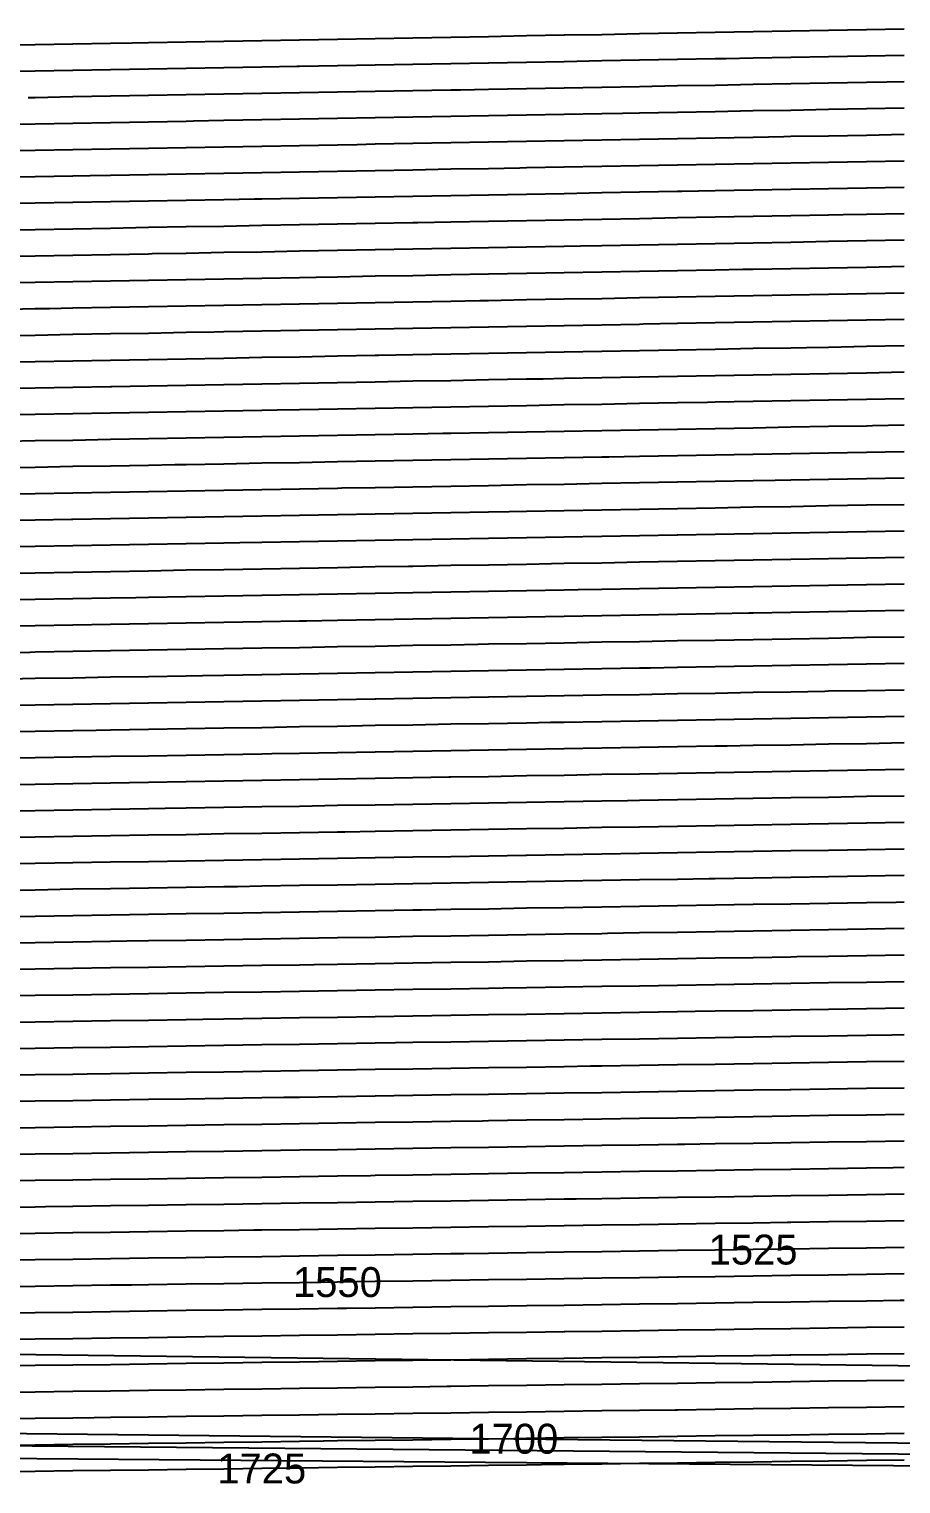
# Model space of a CAD drawing. Header units: metres. Extents: x 228 to 3387, y 31 to 162.
# Drawn here: x 1204.5 to 1277.4, y 32.4 to 154 of the extents above; entities that cross this region are included whole.
import ezdxf
from ezdxf.enums import TextEntityAlignment as Align

# ---------------------------------------------------------------- set-up
doc = ezdxf.new("R2010")
doc.units = ezdxf.units.M
for name, color, linetype in [('Vs_1000', 7, 'Continuous'), ('Vs_1025', 7, 'Continuous'), ('Vs_1050', 7, 'Continuous'), ('Vs_1075', 7, 'Continuous'), ('Vs_1100', 7, 'Continuous'), ('Vs_1125', 7, 'Continuous'), ('Vs_1150', 7, 'Continuous'), ('Vs_1175', 7, 'Continuous'), ('Vs_1200', 7, 'Continuous'), ('Vs_1225', 7, 'Continuous'), ('Vs_1250', 7, 'Continuous'), ('Vs_1275', 7, 'Continuous'), ('Vs_1300', 7, 'Continuous'), ('Vs_1325', 7, 'Continuous'), ('Vs_1350', 7, 'Continuous'), ('Vs_1375', 7, 'Continuous'), ('Vs_1400', 7, 'Continuous'), ('Vs_1425', 7, 'Continuous'), ('Vs_1450', 7, 'Continuous'), ('Vs_1475', 7, 'Continuous'), ('Vs_1500', 7, 'Continuous'), ('Vs_1525', 7, 'Continuous'), ('Vs_1550', 7, 'Continuous'), ('Vs_1575', 7, 'Continuous'), ('Vs_1600', 7, 'Continuous'), ('Vs_1625', 7, 'Continuous'), ('Vs_1650', 7, 'Continuous'), ('Vs_1675', 7, 'Continuous'), ('Vs_1700', 7, 'Continuous'), ('Vs_1725', 7, 'Continuous'), ('Vs_1750', 7, 'Continuous'), ('Vs_375', 7, 'Continuous'), ('Vs_400', 7, 'Continuous'), ('Vs_425', 7, 'Continuous'), ('Vs_450', 7, 'Continuous'), ('Vs_475', 7, 'Continuous'), ('Vs_500', 7, 'Continuous'), ('Vs_525', 7, 'Continuous'), ('Vs_550', 7, 'Continuous'), ('Vs_575', 7, 'Continuous'), ('Vs_600', 7, 'Continuous'), ('Vs_625', 7, 'Continuous'), ('Vs_650', 7, 'Continuous'), ('Vs_675', 7, 'Continuous'), ('Vs_700', 7, 'Continuous'), ('Vs_725', 7, 'Continuous'), ('Vs_750', 7, 'Continuous'), ('Vs_775', 7, 'Continuous'), ('Vs_800', 7, 'Continuous'), ('Vs_825', 7, 'Continuous'), ('Vs_850', 7, 'Continuous'), ('Vs_875', 7, 'Continuous'), ('Vs_900', 7, 'Continuous'), ('Vs_925', 7, 'Continuous'), ('Vs_950', 7, 'Continuous'), ('Vs_975', 7, 'Continuous')]:
    doc.layers.add(name, color=color, linetype=linetype)

msp = doc.modelspace()

# ---------------------------------------------------------------- linework, layer by layer
at = {"layer": 'Vs_1000'}
msp.add_lwpolyline([(1277.7, 98.75), (1274.54, 98.69), (1271.38, 98.64), (1271.06, 98.63), (1268.22, 98.58), (1265.06, 98.53), (1261.9, 98.47), (1258.73, 98.42), (1255.57, 98.36), (1252.41, 98.31), (1249.25, 98.25), (1246.09, 98.2), (1242.93, 98.14), (1239.76, 98.09), (1236.6, 98.03), (1233.51, 97.98), (1233.44, 97.98), (1230.28, 97.92), (1227.12, 97.87), (1223.95, 97.81), (1220.79, 97.76), (1217.63, 97.71), (1214.47, 97.65), (1211.31, 97.6), (1208.15, 97.54), (1204.98, 97.49), (1201.82, 97.44)], dxfattribs=at)
at = {"layer": 'Vs_1025'}
msp.add_lwpolyline([(1277.7, 96.53), (1274.54, 96.48), (1271.38, 96.42), (1268.22, 96.37), (1265.06, 96.31), (1261.9, 96.26), (1258.73, 96.2), (1255.57, 96.15), (1252.41, 96.09), (1249.25, 96.04), (1248.12, 96.02), (1246.09, 95.98), (1242.93, 95.93), (1239.76, 95.88), (1236.6, 95.82), (1233.44, 95.77), (1230.28, 95.71), (1227.12, 95.66), (1223.95, 95.6), (1220.79, 95.55), (1217.63, 95.5), (1214.47, 95.44), (1211.31, 95.39), (1210.09, 95.37), (1208.15, 95.33), (1204.98, 95.28), (1201.82, 95.23)], dxfattribs=at)
at = {"layer": 'Vs_1050'}
msp.add_lwpolyline([(1277.7, 94.32), (1274.54, 94.26), (1271.38, 94.21), (1268.22, 94.15), (1265.06, 94.1), (1262.88, 94.06), (1261.9, 94.04), (1258.73, 93.99), (1255.57, 93.93), (1252.41, 93.88), (1249.25, 93.83), (1246.09, 93.77), (1242.93, 93.72), (1239.76, 93.66), (1236.6, 93.61), (1233.44, 93.55), (1230.28, 93.5), (1227.12, 93.45), (1224.8, 93.41), (1223.95, 93.39), (1220.79, 93.34), (1217.63, 93.28), (1214.47, 93.23), (1211.31, 93.18), (1208.15, 93.12), (1204.98, 93.07), (1201.82, 93.02)], dxfattribs=at)
at = {"layer": 'Vs_1075'}
msp.add_lwpolyline([(1277.7, 92.1), (1274.54, 92.04), (1271.38, 91.99), (1268.22, 91.94), (1265.06, 91.88), (1261.9, 91.83), (1258.73, 91.77), (1255.57, 91.72), (1252.41, 91.67), (1249.25, 91.61), (1246.09, 91.56), (1242.93, 91.5), (1239.76, 91.45), (1239.61, 91.45), (1236.6, 91.4), (1233.44, 91.34), (1230.28, 91.29), (1227.12, 91.23), (1223.95, 91.18), (1220.79, 91.13), (1217.63, 91.07), (1214.47, 91.02), (1211.31, 90.97), (1208.15, 90.91), (1204.98, 90.86), (1201.82, 90.81)], dxfattribs=at)
at = {"layer": 'Vs_1100'}
msp.add_lwpolyline([(1277.7, 89.88), (1274.54, 89.83), (1271.38, 89.77), (1268.22, 89.72), (1265.06, 89.67), (1261.9, 89.61), (1258.73, 89.56), (1255.57, 89.5), (1254.55, 89.49), (1252.41, 89.45), (1249.25, 89.4), (1246.09, 89.34), (1242.93, 89.29), (1239.76, 89.24), (1236.6, 89.18), (1233.44, 89.13), (1230.28, 89.08), (1227.12, 89.02), (1223.95, 88.97), (1220.79, 88.92), (1217.63, 88.86), (1215.87, 88.83), (1214.47, 88.81), (1211.31, 88.76), (1208.15, 88.71), (1204.98, 88.65), (1201.82, 88.6)], dxfattribs=at)
at = {"layer": 'Vs_1125'}
msp.add_lwpolyline([(1277.7, 87.66), (1274.54, 87.61), (1271.38, 87.56), (1269.7, 87.53), (1268.22, 87.5), (1265.06, 87.45), (1261.9, 87.4), (1258.73, 87.34), (1255.57, 87.29), (1252.41, 87.24), (1249.25, 87.18), (1246.09, 87.13), (1242.93, 87.08), (1239.76, 87.02), (1236.6, 86.97), (1233.44, 86.92), (1230.89, 86.87), (1230.28, 86.86), (1227.12, 86.81), (1223.95, 86.76), (1220.79, 86.71), (1217.63, 86.65), (1214.47, 86.6), (1211.31, 86.55), (1208.15, 86.5), (1204.98, 86.44), (1201.82, 86.39)], dxfattribs=at)
at = {"layer": 'Vs_1150'}
msp.add_lwpolyline([(1277.7, 85.44), (1274.54, 85.39), (1271.38, 85.34), (1268.22, 85.29), (1265.06, 85.23), (1261.9, 85.18), (1258.73, 85.13), (1255.57, 85.07), (1252.41, 85.02), (1249.25, 84.97), (1246.09, 84.92), (1246.04, 84.91), (1242.93, 84.86), (1239.76, 84.81), (1236.6, 84.76), (1233.44, 84.7), (1230.28, 84.65), (1227.12, 84.6), (1223.95, 84.55), (1220.79, 84.49), (1217.63, 84.44), (1214.47, 84.39), (1211.31, 84.34), (1208.15, 84.29), (1206.64, 84.26), (1204.98, 84.23), (1201.82, 84.18)], dxfattribs=at)
at = {"layer": 'Vs_1175'}
msp.add_lwpolyline([(1277.7, 83.23), (1274.54, 83.17), (1271.38, 83.12), (1268.22, 83.07), (1265.06, 83.02), (1261.9, 82.96), (1261.39, 82.95), (1258.73, 82.91), (1255.57, 82.86), (1252.41, 82.81), (1249.25, 82.75), (1246.09, 82.7), (1242.93, 82.65), (1239.76, 82.6), (1236.6, 82.54), (1233.44, 82.49), (1230.28, 82.44), (1227.12, 82.39), (1223.95, 82.33), (1221.93, 82.3), (1220.79, 82.28), (1217.63, 82.23), (1214.47, 82.18), (1211.31, 82.13), (1208.15, 82.08), (1204.98, 82.02), (1201.82, 81.97)], dxfattribs=at)
at = {"layer": 'Vs_1200'}
msp.add_lwpolyline([(1277.7, 81.01), (1277.02, 80.99), (1274.54, 80.95), (1271.38, 80.9), (1268.22, 80.85), (1265.06, 80.8), (1261.9, 80.75), (1258.73, 80.69), (1255.57, 80.64), (1252.41, 80.59), (1249.25, 80.54), (1246.09, 80.49), (1242.93, 80.43), (1239.76, 80.38), (1237.32, 80.34), (1236.6, 80.33), (1233.44, 80.28), (1230.28, 80.23), (1227.12, 80.17), (1223.95, 80.12), (1220.79, 80.07), (1217.63, 80.02), (1214.47, 79.97), (1211.31, 79.92), (1208.15, 79.87), (1204.98, 79.82), (1201.82, 79.76)], dxfattribs=at)
at = {"layer": 'Vs_1225'}
msp.add_lwpolyline([(1277.7, 78.79), (1274.54, 78.74), (1271.38, 78.68), (1268.22, 78.63), (1265.06, 78.58), (1261.9, 78.53), (1258.73, 78.48), (1255.57, 78.43), (1252.89, 78.38), (1252.41, 78.37), (1249.25, 78.32), (1246.09, 78.27), (1242.93, 78.22), (1239.76, 78.17), (1236.6, 78.12), (1233.44, 78.06), (1230.28, 78.01), (1227.12, 77.96), (1223.95, 77.91), (1220.79, 77.86), (1217.63, 77.81), (1214.47, 77.76), (1212.66, 77.73), (1211.31, 77.71), (1208.15, 77.66), (1204.98, 77.61), (1201.82, 77.56)], dxfattribs=at)
at = {"layer": 'Vs_1250'}
msp.add_lwpolyline([(1277.7, 76.57), (1274.54, 76.52), (1271.38, 76.47), (1268.73, 76.42), (1268.22, 76.41), (1265.06, 76.36), (1261.9, 76.31), (1258.73, 76.26), (1255.57, 76.21), (1252.41, 76.16), (1249.25, 76.11), (1246.09, 76.06), (1242.93, 76), (1239.76, 75.95), (1236.6, 75.9), (1233.44, 75.85), (1230.28, 75.8), (1228.33, 75.77), (1227.12, 75.75), (1223.95, 75.7), (1220.79, 75.65), (1217.63, 75.6), (1214.47, 75.55), (1211.31, 75.5), (1208.15, 75.45), (1204.98, 75.4), (1201.82, 75.35)], dxfattribs=at)
at = {"layer": 'Vs_1275'}
msp.add_lwpolyline([(1277.7, 74.35), (1274.54, 74.3), (1271.38, 74.25), (1268.22, 74.2), (1265.06, 74.14), (1261.9, 74.09), (1258.73, 74.04), (1255.57, 73.99), (1252.41, 73.94), (1249.25, 73.89), (1246.09, 73.84), (1244.15, 73.81), (1242.93, 73.79), (1239.76, 73.74), (1236.6, 73.69), (1233.44, 73.64), (1230.28, 73.59), (1227.12, 73.54), (1223.95, 73.49), (1220.79, 73.44), (1217.63, 73.39), (1214.47, 73.34), (1211.31, 73.29), (1208.15, 73.24), (1204.98, 73.19), (1203.01, 73.16)], dxfattribs=at)
at = {"layer": 'Vs_1300'}
msp.add_lwpolyline([(1277.7, 72.13), (1274.54, 72.08), (1271.38, 72.03), (1268.22, 71.98), (1265.06, 71.93), (1261.9, 71.88), (1260.22, 71.85), (1258.73, 71.83), (1255.57, 71.78), (1252.41, 71.73), (1249.25, 71.67), (1246.09, 71.62), (1242.93, 71.57), (1239.76, 71.52), (1236.6, 71.47), (1233.44, 71.42), (1230.28, 71.37), (1227.12, 71.32), (1223.95, 71.27), (1220.79, 71.22), (1219.03, 71.2), (1217.63, 71.17), (1214.47, 71.12), (1211.31, 71.08), (1208.15, 71.03), (1204.98, 70.98), (1201.82, 70.93)], dxfattribs=at)
at = {"layer": 'Vs_1325'}
msp.add_lwpolyline([(1277.7, 69.91), (1276.66, 69.89), (1274.54, 69.86), (1271.38, 69.81), (1268.22, 69.76), (1265.06, 69.71), (1261.9, 69.66), (1258.73, 69.61), (1255.57, 69.56), (1252.41, 69.51), (1249.25, 69.46), (1246.09, 69.41), (1242.93, 69.36), (1239.76, 69.31), (1236.6, 69.26), (1235.14, 69.24), (1233.44, 69.21), (1230.28, 69.16), (1227.12, 69.11), (1223.95, 69.06), (1220.79, 69.01), (1217.63, 68.96), (1214.47, 68.91), (1211.31, 68.86), (1208.15, 68.82), (1204.98, 68.77), (1201.82, 68.72)], dxfattribs=at)
at = {"layer": 'Vs_1350'}
msp.add_lwpolyline([(1277.7, 67.68), (1274.54, 67.64), (1271.38, 67.59), (1268.22, 67.54), (1265.06, 67.49), (1261.9, 67.44), (1258.73, 67.39), (1255.57, 67.34), (1252.41, 67.29), (1251.46, 67.28), (1249.25, 67.24), (1246.09, 67.19), (1242.93, 67.14), (1239.76, 67.09), (1236.6, 67.04), (1233.44, 67), (1230.28, 66.95), (1227.12, 66.9), (1223.95, 66.85), (1220.79, 66.8), (1217.63, 66.75), (1214.47, 66.7), (1211.31, 66.65), (1209.34, 66.62), (1208.15, 66.6), (1204.98, 66.56), (1201.82, 66.51)], dxfattribs=at)
at = {"layer": 'Vs_1375'}
msp.add_lwpolyline([(1277.7, 65.46), (1274.54, 65.42), (1271.38, 65.37), (1268.22, 65.32), (1268.13, 65.32), (1265.06, 65.27), (1261.9, 65.22), (1258.73, 65.17), (1255.57, 65.12), (1252.41, 65.07), (1249.25, 65.03), (1246.09, 64.98), (1242.93, 64.93), (1239.76, 64.88), (1236.6, 64.83), (1233.44, 64.78), (1230.28, 64.73), (1227.12, 64.68), (1225.81, 64.66), (1223.95, 64.63), (1220.79, 64.59), (1217.63, 64.54), (1214.47, 64.49), (1211.31, 64.44), (1208.15, 64.39), (1204.98, 64.35), (1201.82, 64.3)], dxfattribs=at)
at = {"layer": 'Vs_1400'}
msp.add_lwpolyline([(1277.7, 63.24), (1274.54, 63.19), (1271.38, 63.15), (1268.22, 63.1), (1265.06, 63.05), (1261.9, 63), (1258.73, 62.95), (1255.57, 62.9), (1252.41, 62.86), (1249.25, 62.81), (1246.09, 62.76), (1242.93, 62.71), (1242.42, 62.7), (1239.76, 62.66), (1236.6, 62.61), (1233.44, 62.57), (1230.28, 62.52), (1227.12, 62.47), (1223.95, 62.42), (1220.79, 62.37), (1217.63, 62.33), (1214.47, 62.28), (1211.31, 62.23), (1208.15, 62.18), (1204.98, 62.14), (1201.82, 62.09)], dxfattribs=at)
at = {"layer": 'Vs_1425'}
msp.add_lwpolyline([(1277.7, 61.02), (1274.54, 60.97), (1271.38, 60.93), (1268.22, 60.88), (1265.06, 60.83), (1261.9, 60.78), (1259.35, 60.74), (1258.73, 60.73), (1255.57, 60.69), (1252.41, 60.64), (1249.25, 60.59), (1246.09, 60.54), (1242.93, 60.49), (1239.76, 60.45), (1236.6, 60.4), (1233.44, 60.35), (1230.28, 60.3), (1227.12, 60.26), (1223.95, 60.21), (1220.79, 60.16), (1217.63, 60.11), (1216.08, 60.09), (1214.47, 60.07), (1211.31, 60.02), (1208.15, 59.97), (1204.98, 59.93), (1201.82, 59.88)], dxfattribs=at)
at = {"layer": 'Vs_1450'}
msp.add_lwpolyline([(1277.7, 58.8), (1276.77, 58.78), (1274.54, 58.75), (1271.38, 58.7), (1268.22, 58.66), (1265.06, 58.61), (1261.9, 58.56), (1258.73, 58.52), (1255.57, 58.47), (1252.41, 58.42), (1249.25, 58.37), (1246.09, 58.33), (1242.93, 58.28), (1239.76, 58.23), (1236.6, 58.18), (1233.44, 58.14), (1233.05, 58.13), (1230.28, 58.09), (1227.12, 58.04), (1223.95, 57.99), (1220.79, 57.95), (1217.63, 57.9), (1214.47, 57.85), (1211.31, 57.81), (1208.15, 57.76), (1204.98, 57.72), (1201.82, 57.67)], dxfattribs=at)
at = {"layer": 'Vs_1475'}
msp.add_lwpolyline([(1277.7, 56.58), (1274.54, 56.53), (1271.38, 56.48), (1268.22, 56.44), (1265.06, 56.39), (1261.9, 56.34), (1258.73, 56.3), (1255.57, 56.25), (1252.41, 56.2), (1250.27, 56.17), (1249.25, 56.16), (1246.09, 56.11), (1242.93, 56.06), (1239.76, 56.01), (1236.6, 55.97), (1233.44, 55.92), (1230.28, 55.87), (1227.12, 55.83), (1223.95, 55.78), (1220.79, 55.73), (1217.63, 55.69), (1214.47, 55.64), (1211.31, 55.6), (1208.15, 55.55), (1205.87, 55.52), (1204.98, 55.5), (1201.82, 55.46)], dxfattribs=at)
at = {"layer": 'Vs_1500'}
msp.add_lwpolyline([(1277.7, 54.35), (1274.54, 54.31), (1271.38, 54.26), (1268.22, 54.22), (1267.93, 54.21), (1265.06, 54.17), (1261.9, 54.12), (1258.73, 54.08), (1255.57, 54.03), (1252.41, 53.98), (1249.25, 53.94), (1246.09, 53.89), (1242.93, 53.85), (1239.76, 53.8), (1236.6, 53.75), (1233.44, 53.71), (1230.28, 53.66), (1227.12, 53.61), (1223.95, 53.57), (1223.29, 53.56), (1220.79, 53.52), (1217.63, 53.48), (1214.47, 53.43), (1211.31, 53.38), (1208.15, 53.34), (1204.98, 53.29), (1201.82, 53.25)], dxfattribs=at)
at = {"layer": 'Vs_1525'}
msp.add_lwpolyline([(1277.7, 52.13), (1274.54, 52.08), (1271.38, 52.04), (1268.22, 51.99), (1265.06, 51.95), (1261.9, 51.9), (1258.73, 51.86), (1255.57, 51.81), (1252.41, 51.77), (1249.25, 51.72), (1246.09, 51.67), (1242.93, 51.63), (1240.86, 51.6), (1239.76, 51.58), (1236.6, 51.54), (1233.44, 51.49), (1230.28, 51.44), (1227.12, 51.4), (1223.95, 51.35), (1220.79, 51.31), (1217.63, 51.26), (1214.47, 51.22), (1211.31, 51.17), (1208.15, 51.13), (1204.98, 51.08), (1201.82, 51.04)], dxfattribs=at)
at = {"layer": 'Vs_1550'}
msp.add_lwpolyline([(1277.7, 49.91), (1274.54, 49.86), (1271.38, 49.82), (1268.22, 49.77), (1265.06, 49.73), (1261.9, 49.68), (1258.79, 49.64), (1258.73, 49.64), (1255.57, 49.59), (1252.41, 49.55), (1249.25, 49.5), (1246.09, 49.46), (1242.93, 49.41), (1239.76, 49.37), (1236.6, 49.32), (1233.44, 49.27), (1230.28, 49.23), (1227.12, 49.18), (1223.95, 49.14), (1220.79, 49.09), (1217.63, 49.05), (1214.47, 49), (1213.05, 48.98), (1211.31, 48.96), (1208.15, 48.92), (1204.98, 48.87), (1201.82, 48.83)], dxfattribs=at)
at = {"layer": 'Vs_1575'}
msp.add_lwpolyline([(1277.7, 47.68), (1277.37, 47.68), (1274.54, 47.64), (1271.38, 47.6), (1268.22, 47.55), (1265.06, 47.51), (1261.9, 47.46), (1258.73, 47.42), (1255.57, 47.37), (1252.41, 47.33), (1249.25, 47.28), (1246.09, 47.24), (1242.93, 47.19), (1239.76, 47.15), (1236.6, 47.1), (1233.44, 47.06), (1231.05, 47.03), (1230.28, 47.01), (1227.12, 46.97), (1223.95, 46.93), (1220.79, 46.88), (1217.63, 46.84), (1214.47, 46.79), (1211.31, 46.75), (1208.15, 46.7), (1204.98, 46.66), (1201.82, 46.62)], dxfattribs=at)
at = {"layer": 'Vs_1600'}
for points in [[(1277.7, 45.46), (1274.54, 45.42), (1271.38, 45.37), (1268.22, 45.33), (1265.06, 45.28), (1261.9, 45.24), (1258.73, 45.2), (1255.57, 45.15), (1252.41, 45.11), (1249.32, 45.07), (1249.25, 45.06), (1246.09, 45.02), (1242.93, 44.98), (1239.76, 44.93), (1236.6, 44.89), (1233.44, 44.84), (1230.28, 44.8), (1227.12, 44.75), (1223.95, 44.71), (1220.79, 44.67), (1217.63, 44.62), (1214.47, 44.58), (1211.31, 44.54), (1208.15, 44.49), (1204.98, 44.45), (1202.23, 44.41)], [(1154.75, 43.81), (1740.73, 36.33)]]:
    msp.add_lwpolyline(points, dxfattribs=at)
at = {"layer": 'Vs_1625'}
msp.add_lwpolyline([(1277.7, 43.24), (1274.54, 43.19), (1271.38, 43.15), (1268.22, 43.11), (1268.14, 43.11), (1265.06, 43.06), (1261.9, 43.02), (1258.73, 42.98), (1255.57, 42.93), (1252.41, 42.89), (1249.25, 42.85), (1246.09, 42.8), (1242.93, 42.76), (1239.76, 42.71), (1236.6, 42.67), (1233.44, 42.63), (1230.28, 42.58), (1227.12, 42.54), (1223.95, 42.5), (1220.79, 42.45), (1220.77, 42.45), (1217.63, 42.41), (1214.47, 42.37), (1211.31, 42.32), (1208.15, 42.28), (1204.98, 42.24), (1201.82, 42.2)], dxfattribs=at)
at = {"layer": 'Vs_1650'}
msp.add_lwpolyline([(1277.7, 41.01), (1274.54, 40.97), (1271.38, 40.93), (1268.22, 40.88), (1265.06, 40.84), (1261.9, 40.8), (1258.73, 40.76), (1255.57, 40.71), (1252.41, 40.67), (1249.25, 40.63), (1246.09, 40.58), (1242.93, 40.54), (1239.76, 40.5), (1239.45, 40.49), (1236.6, 40.45), (1233.44, 40.41), (1230.28, 40.37), (1227.12, 40.32), (1223.95, 40.28), (1220.79, 40.24), (1217.63, 40.2), (1214.47, 40.15), (1211.31, 40.11), (1208.15, 40.07), (1204.98, 40.03), (1201.82, 39.98)], dxfattribs=at)
at = {"layer": 'Vs_1675'}
msp.add_lwpolyline([(1277.7, 38.79), (1274.54, 38.75), (1271.38, 38.7), (1268.22, 38.66), (1265.06, 38.62), (1261.9, 38.58), (1258.73, 38.53), (1258.57, 38.53), (1255.57, 38.49), (1252.41, 38.45), (1249.25, 38.41), (1246.09, 38.36), (1242.93, 38.32), (1239.76, 38.28), (1236.6, 38.24), (1233.44, 38.19), (1230.28, 38.15), (1227.12, 38.11), (1223.95, 38.07), (1220.79, 38.02), (1217.63, 37.98), (1214.47, 37.94), (1211.31, 37.9), (1209.93, 37.88), (1208.15, 37.86), (1204.98, 37.81), (1201.82, 37.77)], dxfattribs=at)
at = {"layer": 'Vs_1700'}
for points in [[(228, 46.77), (1245.04, 36.13)], [(1277.7, 36.56), (1274.54, 36.52), (1271.38, 36.48), (1268.22, 36.44), (1265.06, 36.4), (1261.9, 36.36), (1258.73, 36.31), (1255.57, 36.27), (1252.41, 36.23), (1249.25, 36.19), (1246.09, 36.15), (1245.04, 36.13)], [(1245.04, 36.13), (1242.93, 36.1), (1239.76, 36.06), (1236.6, 36.02), (1233.44, 35.98), (1230.28, 35.94), (1229.12, 35.92), (1227.12, 35.89), (1223.95, 35.85), (1220.79, 35.81), (1217.63, 35.77), (1214.47, 35.73), (1211.31, 35.68), (1208.15, 35.64), (1204.98, 35.6), (1201.82, 35.56)], [(1245.04, 36.13), (1571.45, 32.72)]]:
    msp.add_lwpolyline(points, dxfattribs=at)
at = {"layer": 'Vs_1725'}
for points in [[(228, 44.54), (1301.34, 34.63)], [(1277.7, 34.34), (1274.54, 34.3), (1271.38, 34.26), (1268.22, 34.22), (1265.06, 34.17), (1261.9, 34.13), (1258.73, 34.09), (1255.57, 34.05), (1252.41, 34.01), (1249.25, 33.97), (1248.61, 33.96), (1246.09, 33.93), (1242.93, 33.89), (1239.76, 33.84), (1236.6, 33.8), (1233.44, 33.76), (1230.28, 33.72), (1227.12, 33.68), (1223.95, 33.64), (1220.79, 33.59), (1217.63, 33.55), (1214.47, 33.51), (1211.31, 33.47), (1208.15, 33.43), (1204.98, 33.39), (1201.82, 33.35)]]:
    msp.add_lwpolyline(points, dxfattribs=at)
at = {"layer": 'Vs_1750'}
msp.add_lwpolyline([(228, 42.32), (1376.52, 33.09)], dxfattribs=at)
at = {"layer": 'Vs_375'}
msp.add_lwpolyline([(1277.7, 154.03), (1274.54, 153.97), (1271.38, 153.91), (1268.22, 153.85), (1265.06, 153.8), (1261.9, 153.74), (1258.73, 153.68), (1255.57, 153.62), (1252.41, 153.56), (1249.29, 153.51), (1249.25, 153.51), (1246.09, 153.45), (1242.93, 153.39), (1239.76, 153.33), (1236.6, 153.28), (1233.44, 153.22), (1230.28, 153.16), (1227.12, 153.11), (1223.95, 153.05), (1220.79, 152.99), (1217.63, 152.94), (1214.47, 152.88), (1213.11, 152.85), (1211.31, 152.82), (1208.15, 152.77), (1204.98, 152.71), (1201.82, 152.65)], dxfattribs=at)
at = {"layer": 'Vs_400'}
msp.add_lwpolyline([(1277.7, 151.82), (1274.54, 151.76), (1271.38, 151.7), (1268.22, 151.65), (1265.06, 151.59), (1262.82, 151.55), (1261.9, 151.53), (1258.73, 151.47), (1255.57, 151.42), (1252.41, 151.36), (1249.25, 151.3), (1246.09, 151.24), (1242.93, 151.18), (1239.76, 151.13), (1236.6, 151.07), (1233.44, 151.01), (1230.28, 150.96), (1227.12, 150.9), (1226.9, 150.89), (1223.95, 150.84), (1220.79, 150.78), (1217.63, 150.73), (1214.47, 150.67), (1211.31, 150.61), (1208.15, 150.56), (1204.98, 150.5), (1201.82, 150.44)], dxfattribs=at)
at = {"layer": 'Vs_425'}
msp.add_lwpolyline([(1277.7, 149.61), (1276.26, 149.59), (1274.54, 149.56), (1271.38, 149.5), (1268.22, 149.44), (1265.06, 149.38), (1261.9, 149.32), (1258.73, 149.27), (1255.57, 149.21), (1252.41, 149.15), (1249.25, 149.09), (1246.09, 149.04), (1242.93, 148.98), (1240.57, 148.93), (1239.76, 148.92), (1236.6, 148.86), (1233.44, 148.81), (1230.28, 148.75), (1227.12, 148.69), (1223.95, 148.63), (1220.79, 148.58), (1217.63, 148.52), (1214.47, 148.46), (1211.31, 148.41), (1208.15, 148.35), (1204.98, 148.29), (1204.42, 148.28)], dxfattribs=at)
at = {"layer": 'Vs_450'}
msp.add_lwpolyline([(1277.7, 147.41), (1274.54, 147.35), (1271.38, 147.29), (1268.22, 147.23), (1265.06, 147.18), (1261.9, 147.12), (1258.73, 147.06), (1255.57, 147), (1254.14, 146.97), (1252.41, 146.94), (1249.25, 146.89), (1246.09, 146.83), (1242.93, 146.77), (1239.76, 146.71), (1236.6, 146.65), (1233.44, 146.6), (1230.28, 146.54), (1227.12, 146.48), (1223.95, 146.43), (1220.79, 146.37), (1218.23, 146.32), (1217.63, 146.31), (1214.47, 146.25), (1211.31, 146.2), (1208.15, 146.14), (1204.98, 146.08), (1201.82, 146.03)], dxfattribs=at)
at = {"layer": 'Vs_475'}
msp.add_lwpolyline([(1277.7, 145.2), (1274.54, 145.14), (1271.38, 145.08), (1268.22, 145.03), (1267.64, 145.02), (1265.06, 144.97), (1261.9, 144.91), (1258.73, 144.85), (1255.57, 144.79), (1252.41, 144.74), (1249.25, 144.68), (1246.09, 144.62), (1242.93, 144.56), (1239.76, 144.5), (1236.6, 144.45), (1233.44, 144.39), (1231.93, 144.36), (1230.28, 144.33), (1227.12, 144.27), (1223.95, 144.22), (1220.79, 144.16), (1217.63, 144.1), (1214.47, 144.05), (1211.31, 143.99), (1208.15, 143.93), (1204.98, 143.87), (1201.82, 143.82)], dxfattribs=at)
at = {"layer": 'Vs_500'}
msp.add_lwpolyline([(1277.7, 142.99), (1274.54, 142.93), (1271.38, 142.88), (1268.22, 142.82), (1265.06, 142.76), (1261.9, 142.7), (1258.73, 142.64), (1255.57, 142.59), (1252.41, 142.53), (1249.25, 142.47), (1246.09, 142.41), (1245.55, 142.4), (1242.93, 142.35), (1239.76, 142.3), (1236.6, 142.24), (1233.44, 142.18), (1230.28, 142.12), (1227.12, 142.07), (1223.95, 142.01), (1220.79, 141.95), (1217.63, 141.89), (1214.47, 141.84), (1211.31, 141.78), (1209.6, 141.75), (1208.15, 141.72), (1204.98, 141.67), (1201.82, 141.61)], dxfattribs=at)
at = {"layer": 'Vs_525'}
msp.add_lwpolyline([(1277.7, 140.79), (1274.54, 140.73), (1271.38, 140.67), (1268.22, 140.61), (1265.06, 140.55), (1261.9, 140.49), (1259.1, 140.44), (1258.73, 140.44), (1255.57, 140.38), (1252.41, 140.32), (1249.25, 140.26), (1246.09, 140.2), (1242.93, 140.15), (1239.76, 140.09), (1236.6, 140.03), (1233.44, 139.97), (1230.28, 139.91), (1227.12, 139.86), (1223.95, 139.8), (1223.34, 139.79), (1220.79, 139.74), (1217.63, 139.69), (1214.47, 139.63), (1211.31, 139.57), (1208.15, 139.51), (1204.98, 139.46), (1201.82, 139.4)], dxfattribs=at)
at = {"layer": 'Vs_550'}
msp.add_lwpolyline([(1277.7, 138.58), (1274.54, 138.52), (1272.61, 138.48), (1271.38, 138.46), (1268.22, 138.4), (1265.06, 138.34), (1261.9, 138.29), (1258.73, 138.23), (1255.57, 138.17), (1252.41, 138.11), (1249.25, 138.05), (1246.09, 137.99), (1242.93, 137.94), (1239.76, 137.88), (1237.01, 137.83), (1236.6, 137.82), (1233.44, 137.76), (1230.28, 137.71), (1227.12, 137.65), (1223.95, 137.59), (1220.79, 137.53), (1217.63, 137.48), (1214.47, 137.42), (1211.31, 137.36), (1208.15, 137.3), (1204.98, 137.25), (1201.82, 137.19)], dxfattribs=at)
at = {"layer": 'Vs_575'}
msp.add_lwpolyline([(1277.7, 136.37), (1274.54, 136.31), (1271.38, 136.25), (1268.22, 136.19), (1265.06, 136.13), (1261.9, 136.08), (1258.73, 136.02), (1255.57, 135.96), (1252.41, 135.9), (1250.63, 135.87), (1249.25, 135.84), (1246.09, 135.79), (1242.93, 135.73), (1239.76, 135.67), (1236.6, 135.61), (1233.44, 135.56), (1230.28, 135.5), (1227.12, 135.44), (1223.95, 135.38), (1220.79, 135.33), (1217.63, 135.27), (1214.77, 135.22), (1214.47, 135.21), (1211.31, 135.15), (1208.15, 135.1), (1204.98, 135.04), (1201.82, 134.98)], dxfattribs=at)
at = {"layer": 'Vs_600'}
msp.add_lwpolyline([(1277.7, 134.16), (1274.54, 134.1), (1271.38, 134.04), (1268.22, 133.98), (1265.06, 133.93), (1264.21, 133.91), (1261.9, 133.87), (1258.73, 133.81), (1255.57, 133.75), (1252.41, 133.69), (1249.25, 133.63), (1246.09, 133.58), (1242.93, 133.52), (1239.76, 133.46), (1236.6, 133.4), (1233.44, 133.35), (1230.28, 133.29), (1228.5, 133.26), (1227.12, 133.23), (1223.95, 133.17), (1220.79, 133.12), (1217.63, 133.06), (1214.47, 133), (1211.31, 132.94), (1208.15, 132.89), (1204.98, 132.83), (1201.82, 132.77)], dxfattribs=at)
at = {"layer": 'Vs_625'}
msp.add_lwpolyline([(1277.7, 131.95), (1274.54, 131.89), (1271.38, 131.83), (1268.22, 131.77), (1265.06, 131.72), (1261.9, 131.66), (1258.73, 131.6), (1255.57, 131.54), (1252.41, 131.48), (1249.25, 131.43), (1246.09, 131.37), (1242.93, 131.31), (1242.19, 131.3), (1239.76, 131.25), (1236.6, 131.19), (1233.44, 131.14), (1230.28, 131.08), (1227.12, 131.02), (1223.95, 130.96), (1220.79, 130.91), (1217.63, 130.85), (1214.47, 130.79), (1211.31, 130.74), (1208.15, 130.68), (1206.18, 130.64), (1204.98, 130.62), (1201.82, 130.56)], dxfattribs=at)
at = {"layer": 'Vs_650'}
msp.add_lwpolyline([(1277.7, 129.74), (1274.54, 129.68), (1271.38, 129.62), (1268.22, 129.56), (1265.06, 129.51), (1261.9, 129.45), (1258.73, 129.39), (1255.85, 129.34), (1255.57, 129.33), (1252.41, 129.27), (1249.25, 129.22), (1246.09, 129.16), (1242.93, 129.1), (1239.76, 129.04), (1236.6, 128.99), (1233.44, 128.93), (1230.28, 128.87), (1227.12, 128.81), (1223.95, 128.76), (1220.79, 128.7), (1219.97, 128.68), (1217.63, 128.64), (1214.47, 128.58), (1211.31, 128.53), (1208.15, 128.47), (1204.98, 128.41), (1201.82, 128.36)], dxfattribs=at)
at = {"layer": 'Vs_675'}
msp.add_lwpolyline([(1277.7, 127.53), (1274.54, 127.47), (1271.38, 127.41), (1269.52, 127.38), (1268.22, 127.35), (1265.06, 127.3), (1261.9, 127.24), (1258.73, 127.18), (1255.57, 127.12), (1252.41, 127.06), (1249.25, 127.01), (1246.09, 126.95), (1242.93, 126.89), (1239.76, 126.83), (1236.6, 126.78), (1233.74, 126.72), (1233.44, 126.72), (1230.28, 126.66), (1227.12, 126.6), (1223.95, 126.55), (1220.79, 126.49), (1217.63, 126.43), (1214.47, 126.37), (1211.31, 126.32), (1208.15, 126.26), (1204.98, 126.2), (1201.82, 126.15)], dxfattribs=at)
at = {"layer": 'Vs_700'}
msp.add_lwpolyline([(1277.7, 125.32), (1274.54, 125.26), (1271.38, 125.2), (1268.22, 125.14), (1265.06, 125.08), (1261.9, 125.03), (1258.73, 124.97), (1255.57, 124.91), (1252.41, 124.85), (1249.25, 124.8), (1247.49, 124.76), (1246.09, 124.74), (1242.93, 124.68), (1239.76, 124.62), (1236.6, 124.57), (1233.44, 124.51), (1230.28, 124.45), (1227.12, 124.39), (1223.95, 124.34), (1220.79, 124.28), (1217.63, 124.22), (1214.47, 124.17), (1211.4, 124.11), (1211.31, 124.11), (1208.15, 124.05), (1204.98, 124), (1201.82, 123.94)], dxfattribs=at)
at = {"layer": 'Vs_725'}
msp.add_lwpolyline([(1277.7, 123.1), (1274.54, 123.05), (1271.38, 122.99), (1268.22, 122.93), (1265.06, 122.87), (1261.9, 122.82), (1261.26, 122.8), (1258.73, 122.76), (1255.57, 122.7), (1252.41, 122.64), (1249.25, 122.59), (1246.09, 122.53), (1242.93, 122.47), (1239.76, 122.41), (1236.6, 122.36), (1233.44, 122.3), (1230.28, 122.24), (1227.12, 122.18), (1225.25, 122.15), (1223.95, 122.13), (1220.79, 122.07), (1217.63, 122.01), (1214.47, 121.96), (1211.31, 121.9), (1208.15, 121.84), (1204.98, 121.79), (1201.82, 121.73)], dxfattribs=at)
at = {"layer": 'Vs_750'}
msp.add_lwpolyline([(1277.7, 120.89), (1275.06, 120.84), (1274.54, 120.83), (1271.38, 120.78), (1268.22, 120.72), (1265.06, 120.66), (1261.9, 120.6), (1258.73, 120.55), (1255.57, 120.49), (1252.41, 120.43), (1249.25, 120.37), (1246.09, 120.32), (1242.93, 120.26), (1239.76, 120.2), (1239.11, 120.19), (1236.6, 120.15), (1233.44, 120.09), (1230.28, 120.03), (1227.12, 119.97), (1223.95, 119.92), (1220.79, 119.86), (1217.63, 119.8), (1214.47, 119.75), (1211.31, 119.69), (1208.15, 119.63), (1204.98, 119.58), (1202.74, 119.54)], dxfattribs=at)
at = {"layer": 'Vs_775'}
msp.add_lwpolyline([(1277.7, 118.68), (1274.54, 118.62), (1271.38, 118.56), (1268.22, 118.51), (1265.06, 118.45), (1261.9, 118.39), (1258.73, 118.34), (1255.57, 118.28), (1252.98, 118.23), (1252.41, 118.22), (1249.25, 118.16), (1246.09, 118.11), (1242.93, 118.05), (1239.76, 117.99), (1236.6, 117.94), (1233.44, 117.88), (1230.28, 117.82), (1227.12, 117.76), (1223.95, 117.71), (1220.79, 117.65), (1217.63, 117.59), (1216.69, 117.58), (1214.47, 117.54), (1211.31, 117.48), (1208.15, 117.43), (1204.98, 117.37), (1201.82, 117.31)], dxfattribs=at)
at = {"layer": 'Vs_800'}
msp.add_lwpolyline([(1277.7, 116.47), (1274.54, 116.41), (1271.38, 116.35), (1268.22, 116.3), (1266.9, 116.27), (1265.06, 116.24), (1261.9, 116.18), (1258.73, 116.12), (1255.57, 116.07), (1252.41, 116.01), (1249.25, 115.95), (1246.09, 115.9), (1242.93, 115.84), (1239.76, 115.78), (1236.6, 115.72), (1233.44, 115.67), (1230.65, 115.62), (1230.28, 115.61), (1227.12, 115.55), (1223.95, 115.5), (1220.79, 115.44), (1217.63, 115.39), (1214.47, 115.33), (1211.31, 115.27), (1208.15, 115.22), (1204.98, 115.16), (1201.82, 115.1)], dxfattribs=at)
at = {"layer": 'Vs_825'}
msp.add_lwpolyline([(1277.7, 114.25), (1274.54, 114.2), (1271.38, 114.14), (1268.22, 114.08), (1265.06, 114.03), (1261.9, 113.97), (1258.73, 113.91), (1255.57, 113.85), (1252.41, 113.8), (1249.25, 113.74), (1246.09, 113.68), (1244.65, 113.66), (1242.93, 113.63), (1239.76, 113.57), (1236.6, 113.51), (1233.44, 113.46), (1230.28, 113.4), (1227.12, 113.34), (1223.95, 113.29), (1220.79, 113.23), (1217.63, 113.18), (1214.47, 113.12), (1211.31, 113.06), (1208.15, 113.01), (1208.02, 113.01), (1204.98, 112.95), (1201.82, 112.9)], dxfattribs=at)
at = {"layer": 'Vs_850'}
msp.add_lwpolyline([(1277.7, 112.04), (1274.54, 111.98), (1271.38, 111.93), (1268.22, 111.87), (1265.06, 111.81), (1261.9, 111.76), (1258.73, 111.7), (1258.7, 111.7), (1255.57, 111.64), (1252.41, 111.59), (1249.25, 111.53), (1246.09, 111.47), (1242.93, 111.42), (1239.76, 111.36), (1236.6, 111.3), (1233.44, 111.25), (1230.28, 111.19), (1227.12, 111.13), (1223.95, 111.08), (1222.11, 111.05), (1220.79, 111.02), (1217.63, 110.97), (1214.47, 110.91), (1211.31, 110.85), (1208.15, 110.8), (1204.98, 110.74), (1201.82, 110.69)], dxfattribs=at)
at = {"layer": 'Vs_875'}
msp.add_lwpolyline([(1277.7, 109.83), (1274.54, 109.77), (1272.84, 109.74), (1271.38, 109.71), (1268.22, 109.66), (1265.06, 109.6), (1261.9, 109.54), (1258.73, 109.49), (1255.57, 109.43), (1252.41, 109.37), (1249.25, 109.32), (1246.09, 109.26), (1242.93, 109.2), (1239.76, 109.15), (1236.6, 109.09), (1236.23, 109.09), (1233.44, 109.04), (1230.28, 108.98), (1227.12, 108.92), (1223.95, 108.87), (1220.79, 108.81), (1217.63, 108.76), (1214.47, 108.7), (1211.31, 108.64), (1208.15, 108.59), (1204.98, 108.53), (1201.82, 108.48)], dxfattribs=at)
at = {"layer": 'Vs_900'}
msp.add_lwpolyline([(1277.7, 107.61), (1274.54, 107.55), (1271.38, 107.5), (1268.22, 107.44), (1265.06, 107.39), (1261.9, 107.33), (1258.73, 107.27), (1255.57, 107.22), (1252.41, 107.16), (1250.42, 107.13), (1249.25, 107.1), (1246.09, 107.05), (1242.93, 106.99), (1239.76, 106.94), (1236.6, 106.88), (1233.44, 106.82), (1230.28, 106.77), (1227.12, 106.71), (1223.95, 106.66), (1220.79, 106.6), (1217.63, 106.55), (1214.47, 106.49), (1213.42, 106.47), (1211.31, 106.44), (1208.15, 106.38), (1204.98, 106.32), (1201.82, 106.27)], dxfattribs=at)
at = {"layer": 'Vs_925'}
msp.add_lwpolyline([(1277.7, 105.4), (1274.54, 105.34), (1271.38, 105.28), (1268.22, 105.23), (1265.06, 105.17), (1264.71, 105.17), (1261.9, 105.12), (1258.73, 105.06), (1255.57, 105), (1252.41, 104.95), (1249.25, 104.89), (1246.09, 104.84), (1242.93, 104.78), (1239.76, 104.72), (1236.6, 104.67), (1233.44, 104.61), (1230.28, 104.56), (1227.7, 104.51), (1227.12, 104.5), (1223.95, 104.45), (1220.79, 104.39), (1217.63, 104.34), (1214.47, 104.28), (1211.31, 104.23), (1208.15, 104.17), (1204.98, 104.12), (1201.82, 104.06)], dxfattribs=at)
at = {"layer": 'Vs_950'}
msp.add_lwpolyline([(1277.7, 103.18), (1274.54, 103.13), (1271.38, 103.07), (1268.22, 103.01), (1265.06, 102.96), (1261.9, 102.9), (1258.73, 102.85), (1255.57, 102.79), (1252.41, 102.74), (1249.25, 102.68), (1246.09, 102.62), (1242.93, 102.57), (1242.04, 102.55), (1239.76, 102.51), (1236.6, 102.46), (1233.44, 102.4), (1230.28, 102.35), (1227.12, 102.29), (1223.95, 102.24), (1220.79, 102.18), (1217.63, 102.13), (1214.47, 102.07), (1211.31, 102.02), (1208.15, 101.96), (1204.98, 101.91), (1204.54, 101.9), (1201.82, 101.85)], dxfattribs=at)
at = {"layer": 'Vs_975'}
msp.add_lwpolyline([(1277.7, 100.97), (1274.54, 100.91), (1271.38, 100.85), (1268.22, 100.8), (1265.06, 100.74), (1261.9, 100.69), (1258.73, 100.63), (1256.48, 100.59), (1255.57, 100.58), (1252.41, 100.52), (1249.25, 100.47), (1246.09, 100.41), (1242.93, 100.36), (1239.76, 100.3), (1236.6, 100.25), (1233.44, 100.19), (1230.28, 100.14), (1227.12, 100.08), (1223.95, 100.03), (1220.79, 99.97), (1219, 99.94), (1217.63, 99.92), (1214.47, 99.86), (1211.31, 99.81), (1208.15, 99.75), (1204.98, 99.7), (1201.82, 99.64)], dxfattribs=at)

# ---------------------------------------------------------------- texts
at = {"layer": 'Vs_1525'}
msp.add_text('1525', height=2.5, dxfattribs=at).set_placement((1265.06, 51.95), align=Align.MIDDLE_CENTER)
at = {"layer": 'Vs_1550'}
msp.add_text('1550', height=2.5, dxfattribs=at).set_placement((1230.28, 49.23), align=Align.MIDDLE_CENTER)
at = {"layer": 'Vs_1700'}
msp.add_text('1700', height=2.5, dxfattribs=at).set_placement((1245.04, 36.13), align=Align.MIDDLE_CENTER)
at = {"layer": 'Vs_1725'}
msp.add_text('1725', height=2.5, dxfattribs=at).set_placement((1223.95, 33.64), align=Align.MIDDLE_CENTER)

doc.saveas('drawing.dxf')
